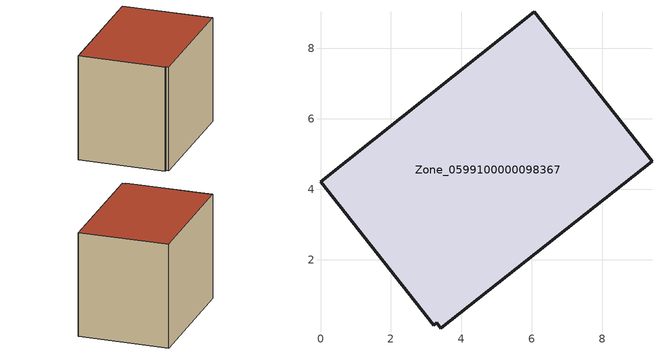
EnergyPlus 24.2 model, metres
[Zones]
Zone_0599100000098367
 floor ground (C_G): 3.29,0.21 3.22,0.14 0,4.22 6.06,9.04 9.41,4.8 3.41,0.06 z0
 wall outside (C_F): 9.41,4.8 6.06,9.04 0,4.22 3.22,0.14 3.29,0.21 3.41,0.06 9.41,4.8 z0:6.32
 roof outside (C_R): 3.41,0.06 9.41,4.8 6.06,9.04 0,4.22 3.22,0.14 3.29,0.21 z6.32
[BUILDING]
Pand.0599100000098367: North Axis=0; Terrain=City; Loads Convergence Tolerance Value=0.04; Temperature Convergence Tolerance Value=0.4; Solar Distribution=FullExterior; Maximum Number of Warmup Days=25; Minimum Number of Warmup Days=1
[Site:Location]
Rotterdam.The.Hague.AP_ZH_NLD Design_Conditions: Latitude=51.96; Longitude=4.45; Time Zone=1; Elevation=-4.5
[SITE:GROUNDTEMPERATURE:BUILDINGSURFACE]
18, 18, 18, 18, 18, 18, 18, 18, 18, 18, 18, 18
[MATERIAL] Thermal Absorptance=0.9; Solar Absorptance=0.7; Visible Absorptance=0.7
Name | Roughness | Thickness | Conductivity | Density | Specific Heat
G.TC.1946 | MediumSmooth | 0.15 | 1 | 540 | 1210
F.TC.1946 | Rough | 0.3 | 0.857143 | 1920 | 840
R.TC.1946 | MediumRough | 0.2 | 0.909091 | 1500 | 1000
[CONSTRUCTION]
C_G: G.TC.1946
C_F: F.TC.1946
C_R: R.TC.1946
[ZONE]
Zone_0599100000098367: Type=1; Multiplier=1; Ceiling Height=Autocalculate; Volume=Autocalculate; Floor Area=autocalculate; Part of Total Floor Area=Yes
[ZONEINFILTRATION:DESIGNFLOWRATE]
Infil_Zone_0599100000098367: Zone or ZoneList or Space or SpaceList=Zone_0599100000098367; Schedule=AlwaysOn; Design Flow Rate Calculation Method=Flow/Area; Flow Rate per Floor Area=0.003; Constant Term Coefficient=1; Temperature Term Coefficient=0; Velocity Term Coefficient=0; Velocity Squared Term Coefficient=0
[HVACTEMPLATE:ZONE:IDEALLOADSAIRSYSTEM]
Zone_0599100000098367: Maximum Heating Supply Air Temperature=50; Minimum Cooling Supply Air Temperature=13; Maximum Heating Supply Air Humidity Ratio=0.0156; Minimum Cooling Supply Air Humidity Ratio=0.0077; Heating Limit=NoLimit; Cooling Limit=NoLimit; Dehumidification Control Type=ConstantSensibleHeatRatio; Cooling Sensible Heat Ratio=0.7; Dehumidification Setpoint=60; Humidification Control Type=None; Humidification Setpoint=30; Outdoor Air Method=None; Outdoor Air Flow Rate per Person=0.00944; Outdoor Air Flow Rate per Zone Floor Area=0; Outdoor Air Flow Rate per Zone=0; Demand Controlled Ventilation Type=None; Outdoor Air Economizer Type=NoEconomizer; Heat Recovery Type=None; Sensible Heat Recovery Effectiveness=0.7; Latent Heat Recovery Effectiveness=0.65
[ZONECONTROL:THERMOSTAT]
ThermostatControl_Zone_0599100000098367: Zone or ZoneList=Zone_0599100000098367; Control Type Schedule=DualSetpointControlType; Control 1=Thermostat_Zone_0599100000098367; Temperature Difference Between Cutout And Setpoint=0
[THERMOSTATSETPOINT:DUALSETPOINT]
Thermostat_Zone_0599100000098367: Heating Setpoint Temperature Schedule=HeatingSetpoint_Zone_0599100000098367; Cooling Setpoint Temperature Schedule=CoolingSetpoint_Zone_0599100000098367
[SCHEDULE:COMPACT]
HeatingSetpoint_Zone_0599100000098367: Through: 12/31, For: AllDays, Until: 24:00, 21
CoolingSetpoint_Zone_0599100000098367: Through: 12/31, For: AllDays, Until: 24:00, 24
DualSetpointControlType: Through: 12/31, For: AllDays, Until: 24:00, 4
AlwaysOn: Through: 12/31, For: AllDays, Until: 24:00, 1
